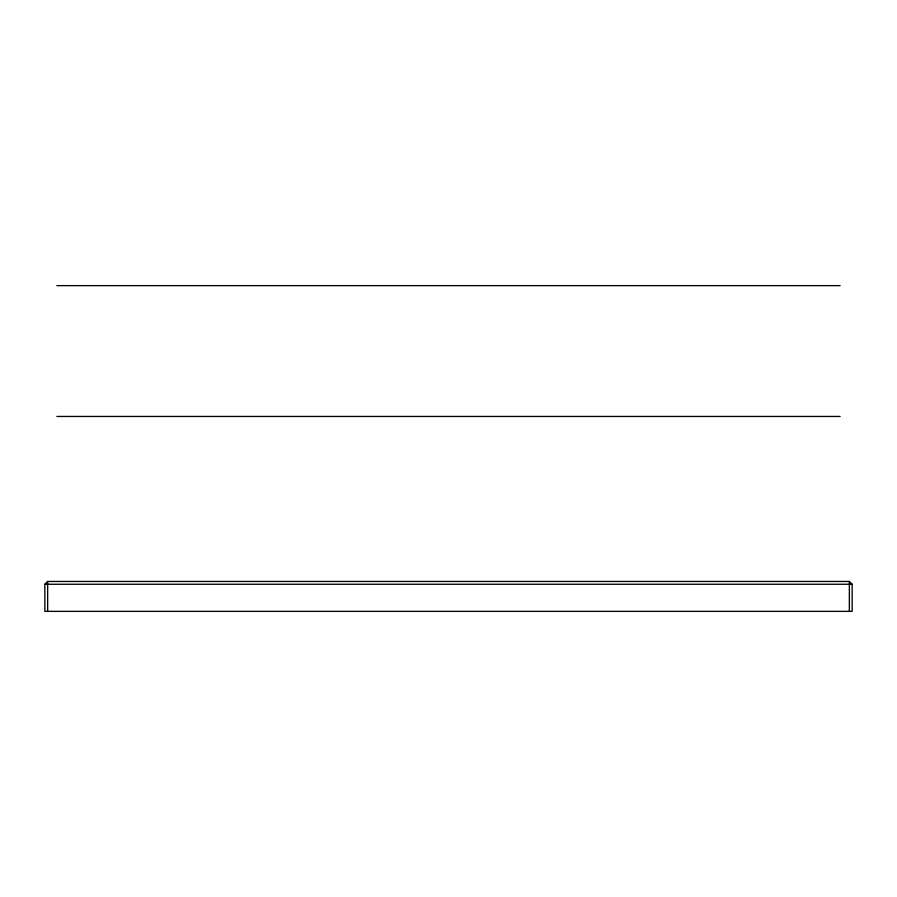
<?xml version="1.0" encoding="UTF-8"?>
<svg xmlns="http://www.w3.org/2000/svg" width="897" height="897" viewBox="0 0 897 897"><rect width="100%" height="100%" fill="white"/><g stroke="black" fill="none" stroke-linecap="round" stroke-linejoin="round"><path stroke-width="1.35" d="M44.85 584.261L47.653 581.458L849.347 581.458L852.15 584.261L852.15 611.362L44.85 611.362L44.85 584.261L852.15 584.261M56.881 285.638L840.119 285.638M56.881 416.455L840.119 416.455M849.347 581.458L849.347 611.362M47.653 581.458L47.653 611.362"/></g></svg>
